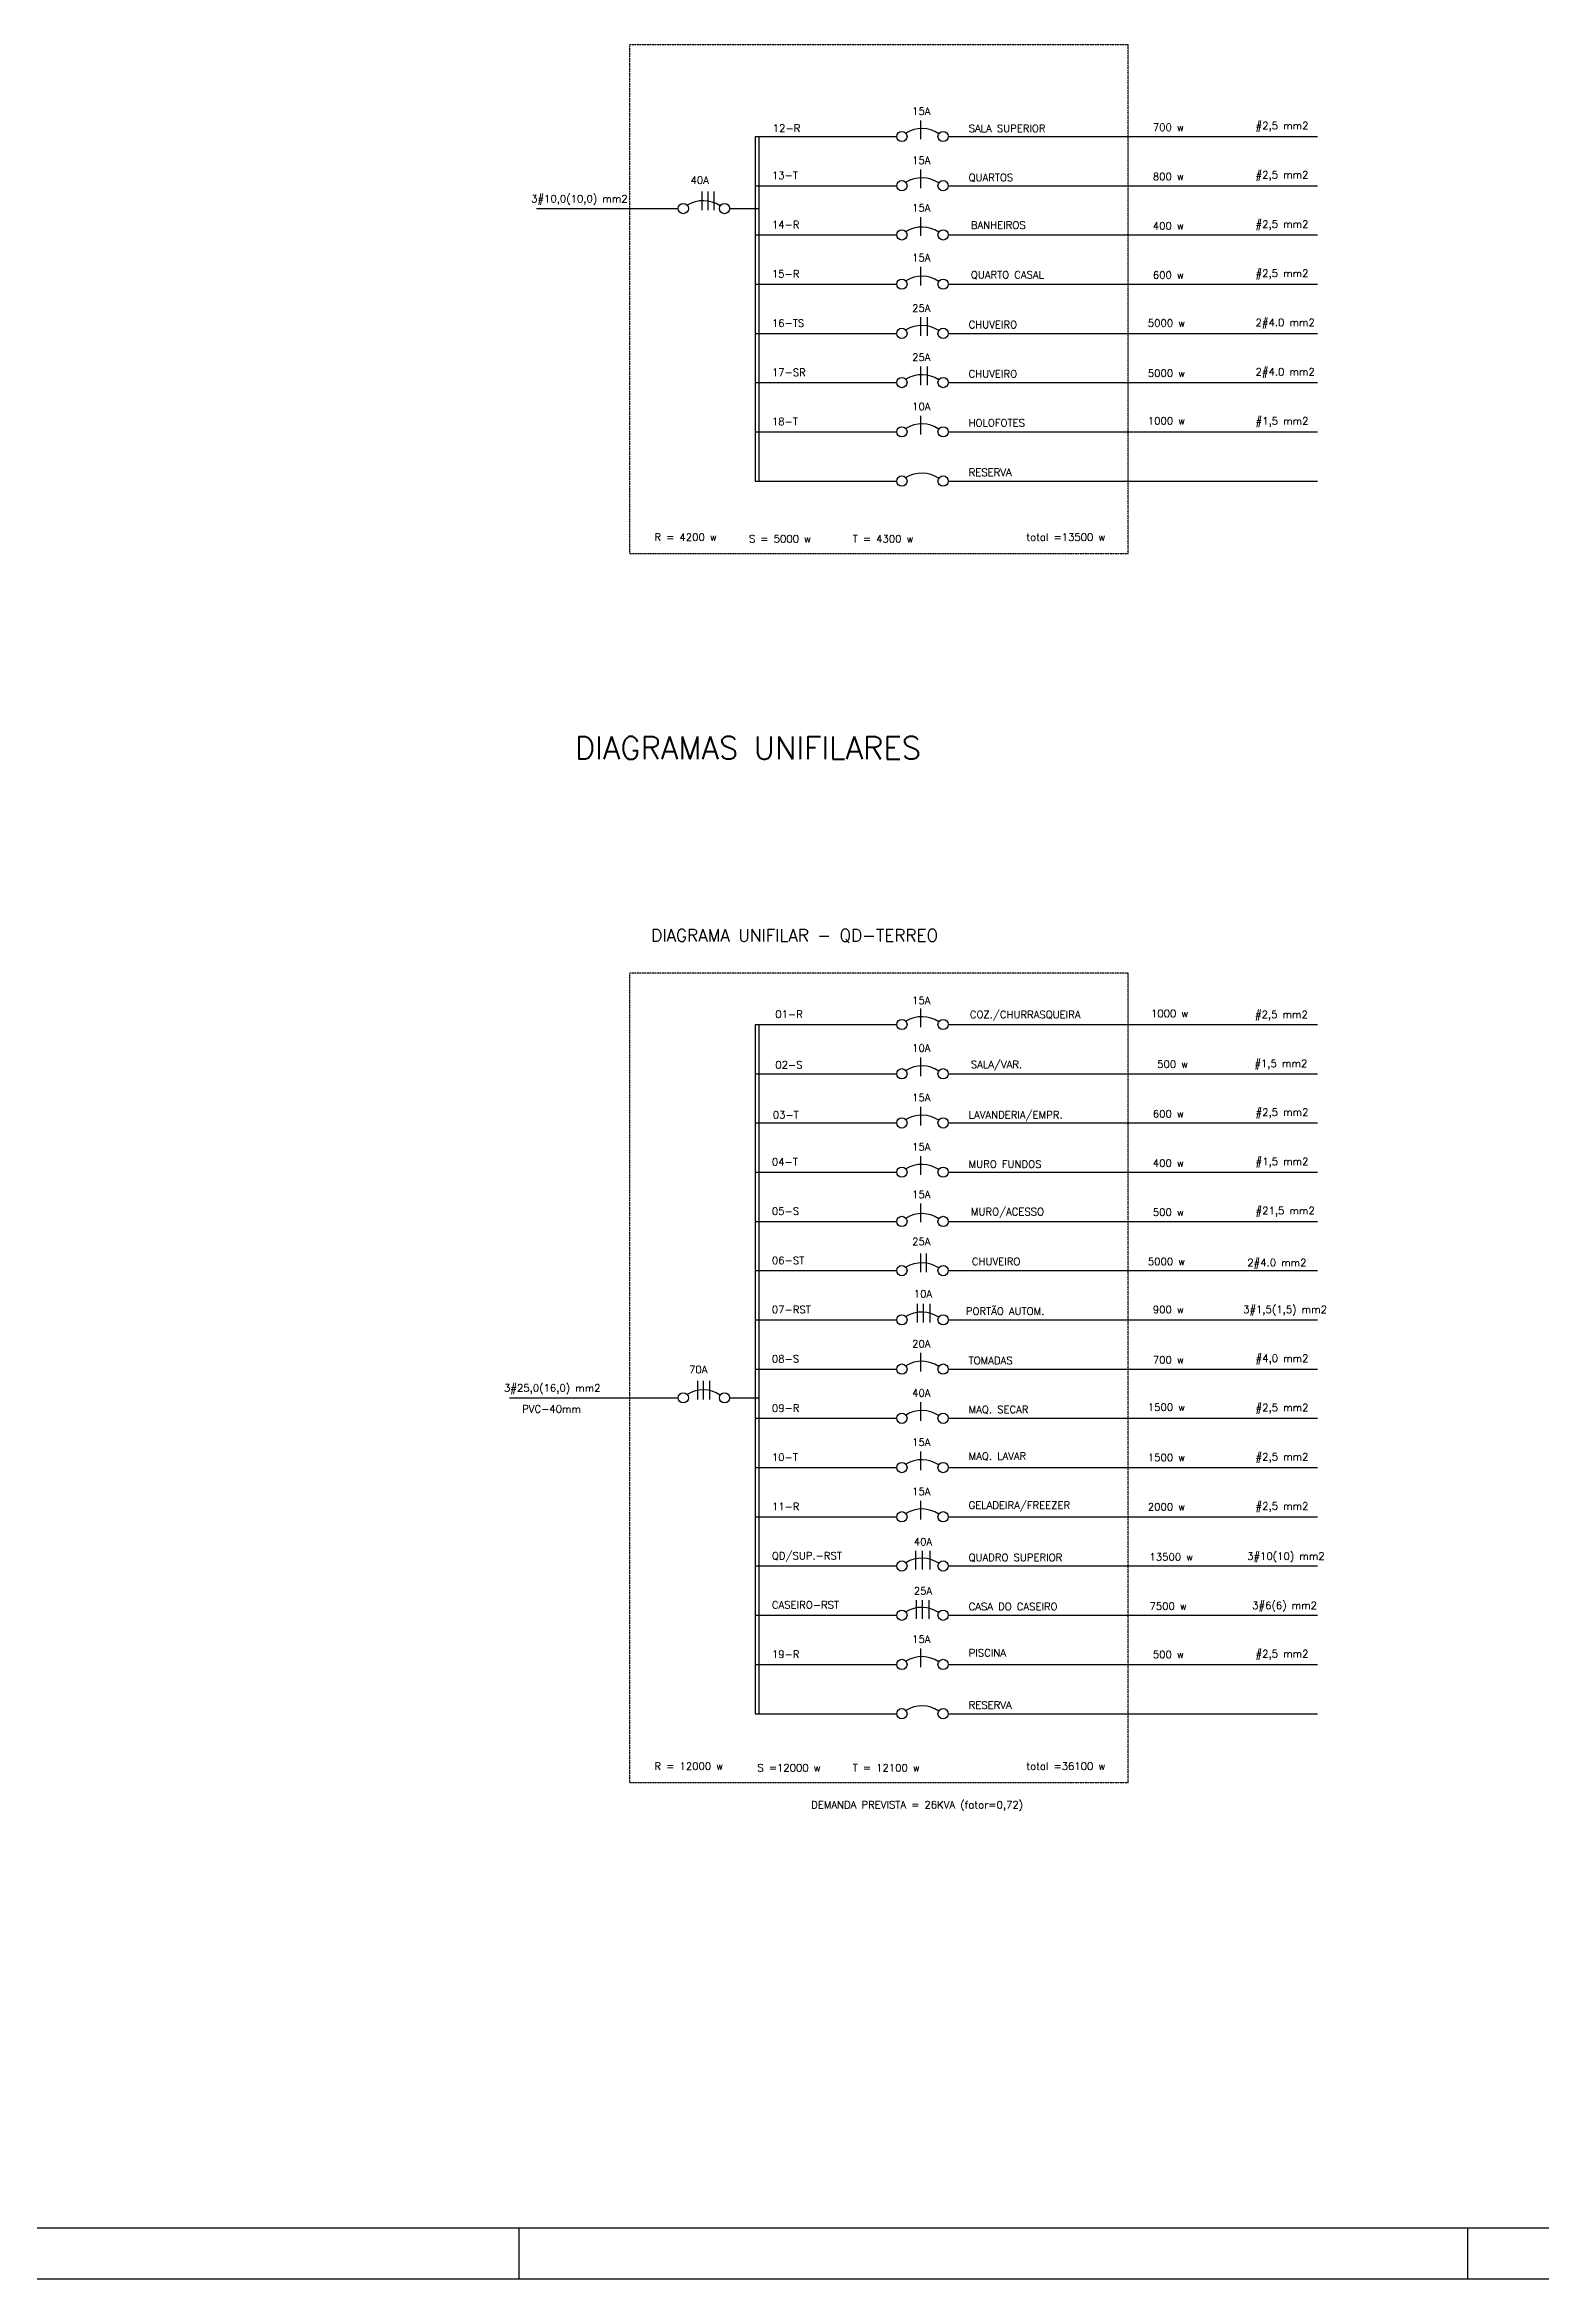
# Model space of a CAD drawing. Extents: x -435 to 5505, y -2177 to 2023.
# Drawn here: x 1343 to 2802, y -2177 to 2 of the extents above; entities that cross this region are included whole.
import ezdxf

# ---------------------------------------------------------------- set-up
doc = ezdxf.new("R2010")
doc.units = 0
doc.header["$MEASUREMENT"] = 0
doc.linetypes.add('HIDDEN', pattern=[0.375, 0.25, -0.125])
doc.layers.get('0').update_dxf_attribs({"linetype": 'CONTINUOUS'})
doc.layers.add('100', color=6, linetype='CONTINUOUS')
doc.layers.add('ELETRI', color=5, linetype='CONTINUOUS')
doc.styles.add('ROMANS', font='romans')
doc.styles.get("Standard").update_dxf_attribs({"font": 'romans.shx', "height": 8})

msp = doc.modelspace()

# ---------------------------------------------------------------- linework, layer by layer
at = {"layer": '100'}
msp.add_line((5455, -2126.5), (-310, -2126.5), dxfattribs=at)
at = {"layer": '100', "color": 2}
for p, q in [((1805, -2126.5), (1805, -2176.5)), ((2730, -2126.5), (2730, -2176.5)), ((5505, -2176.5), (-435, -2176.5))]:
    msp.add_line(p, q, dxfattribs=at)
at = {"layer": 'ELETRI', "linetype": 'HIDDEN'}
for p, q in [((2399.1, 2.4), (1912.8, 2.4)), ((1912.8, 1.3), (1912.8, -493.7)), ((2399.1, -493.7), (2399.1, 2.4)), ((1912.8, -493.7), (2399.1, -493.7)), ((2399.1, -903.1), (1912.8, -903.1)), ((1912.8, -904.2), (1912.8, -1692.1)), ((2399.1, -1692.1), (2399.1, -903.1)), ((1912.8, -1692.1), (2399.1, -1692.1))]:
    msp.add_line(p, q, dxfattribs=at)
at = {"layer": 'ELETRI', "linetype": 'CONTINUOUS'}
for p, q in [((2035.5, -87.1), (2035.5, -135.1)), ((2035.5, -87.1), (2173.5, -87.1)), ((2039.1, -87.1), (2039.1, -135.1)), ((2196.6, -71.4), (2196.6, -89.6)), ((2223.7, -87.1), (2583.8, -87.1)), ((2196.6, -119.4), (2196.6, -137.6)), ((1983.5, -140.8), (1983.5, -159)), ((1989.3, -140.8), (1989.3, -159)), ((1995.2, -140.8), (1995.2, -159)), ((2035.5, -135.1), (2035.5, -183.1)), ((2035.5, -135.1), (2173.5, -135.1)), ((2039.1, -135.1), (2039.1, -183.1)), ((2223.7, -135.1), (2583.8, -135.1)), ((1822.3, -157.4), (1960.4, -157.4)), ((2010.6, -157.4), (2039.1, -157.4)), ((2196.6, -165.7), (2196.6, -183.9)), ((2035.5, -183.1), (2035.5, -231.1)), ((2035.5, -183.1), (2173.5, -183.1)), ((2039.1, -183.1), (2039.1, -231.1)), ((2223.7, -183.1), (2583.8, -183.1)), ((2196.6, -214.3), (2196.6, -232.5)), ((2035.5, -231.1), (2035.5, -279.1)), ((2035.5, -231.1), (2173.5, -231.1)), ((2039.1, -231.1), (2039.1, -279.1)), ((2223.7, -231.1), (2583.8, -231.1)), ((2035.5, -279.1), (2035.5, -327.1)), ((2035.5, -279.1), (2173.5, -279.1)), ((2039.1, -279.1), (2039.1, -327.1)), ((2196.6, -263.4), (2196.6, -281.6)), ((2203.1, -263.4), (2203.1, -281.6)), ((2223.7, -279.1), (2583.8, -279.1)), ((2196.6, -311.4), (2196.6, -329.6)), ((2203.1, -311.4), (2203.1, -329.6)), ((2035.5, -327.1), (2035.5, -375.1)), ((2035.5, -327.1), (2173.5, -327.1)), ((2039.1, -327.1), (2039.1, -375.1)), ((2223.7, -327.1), (2583.8, -327.1)), ((2196.6, -359.4), (2196.6, -377.6)), ((2035.5, -375.1), (2035.5, -423.1)), ((2035.5, -375.1), (2173.5, -375.1)), ((2039.1, -375.1), (2039.1, -423.1)), ((2223.7, -375.1), (2583.8, -375.1)), ((2035.5, -423.1), (2173.5, -423.1)), ((2223.7, -423.1), (2583.8, -423.1)), ((2035.5, -953), (2035.5, -1001)), ((2035.5, -953), (2173.5, -953)), ((2039.1, -953), (2039.1, -1001)), ((2196.6, -937.3), (2196.6, -955.5)), ((2223.7, -953), (2583.8, -953)), ((2035.5, -1001), (2035.5, -1049)), ((2035.5, -1001), (2173.5, -1001)), ((2039.1, -1001), (2039.1, -1049)), ((2196.6, -985.3), (2196.6, -1003.5)), ((2223.7, -1001), (2583.8, -1001)), ((2196.6, -1033.3), (2196.6, -1051.5)), ((2035.5, -1049), (2035.5, -1097)), ((2035.5, -1049), (2173.5, -1049)), ((2039.1, -1049), (2039.1, -1097)), ((2223.7, -1049), (2583.8, -1049)), ((2196.6, -1081.3), (2196.6, -1099.5)), ((2035.5, -1097), (2035.5, -1145)), ((2035.5, -1097), (2173.5, -1097)), ((2039.1, -1097), (2039.1, -1145)), ((2223.7, -1097), (2583.8, -1097)), ((2196.6, -1127.7), (2196.6, -1145.9)), ((2035.5, -1145), (2035.5, -1193)), ((2035.5, -1145), (2173.5, -1145)), ((2039.1, -1145), (2039.1, -1193)), ((2223.7, -1145), (2583.8, -1145)), ((2196.6, -1176.2), (2196.6, -1194.4)), ((2202.1, -1176.2), (2202.1, -1194.4)), ((2035.5, -1193), (2035.5, -1241)), ((2035.5, -1193), (2173.5, -1193)), ((2039.1, -1193), (2039.1, -1241)), ((2223.7, -1193), (2583.8, -1193)), ((2035.5, -1241), (2035.5, -1289)), ((2035.5, -1241), (2173.5, -1241)), ((2039.1, -1241), (2039.1, -1289)), ((2193.4, -1225.3), (2193.4, -1243.5)), ((2199.1, -1225.3), (2199.1, -1243.5)), ((2205.6, -1225.3), (2205.6, -1243.5)), ((2223.7, -1241), (2583.8, -1241)), ((2196.6, -1273.3), (2196.6, -1291.5)), ((1979.1, -1300.4), (1979.1, -1318.6)), ((1984.9, -1300.4), (1984.9, -1318.6)), ((1990.8, -1300.4), (1990.8, -1318.6)), ((2035.5, -1289), (2035.5, -1337)), ((2035.5, -1289), (2173.5, -1289)), ((2039.1, -1289), (2039.1, -1337)), ((2223.7, -1289), (2583.8, -1289)), ((1796, -1317), (1960.4, -1317)), ((2010.6, -1317), (2039.1, -1317)), ((2196.6, -1321.3), (2196.6, -1339.5)), ((2035.5, -1337), (2035.5, -1385)), ((2035.5, -1337), (2173.5, -1337)), ((2039.1, -1337), (2039.1, -1385)), ((2223.7, -1337), (2583.8, -1337)), ((2196.6, -1369.3), (2196.6, -1387.5)), ((2035.5, -1385), (2035.5, -1433)), ((2035.5, -1385), (2173.5, -1385)), ((2039.1, -1385), (2039.1, -1433)), ((2223.7, -1385), (2583.8, -1385)), ((2035.5, -1433), (2035.5, -1481)), ((2035.5, -1433), (2173.5, -1433)), ((2039.1, -1433), (2039.1, -1481)), ((2196.6, -1417.3), (2196.6, -1435.5)), ((2223.7, -1433), (2583.8, -1433)), ((2035.5, -1481), (2173.5, -1481)), ((2035.5, -1481), (2035.5, -1529)), ((2039.1, -1481), (2039.1, -1529)), ((2191.8, -1466.3), (2191.8, -1484.5)), ((2198.2, -1466.3), (2198.2, -1484.5)), ((2205.7, -1466.3), (2205.7, -1484.5)), ((2223.7, -1481), (2583.8, -1481)), ((2192.5, -1514.3), (2192.5, -1532.5)), ((2198.2, -1514.3), (2198.2, -1532.5)), ((2204.9, -1514.3), (2204.9, -1532.5)), ((2035.5, -1529), (2035.5, -1577)), ((2035.5, -1529), (2173.5, -1529)), ((2039.1, -1529), (2039.1, -1577)), ((2223.7, -1529), (2583.8, -1529)), ((2196.6, -1561.3), (2196.6, -1579.5)), ((2035.5, -1577), (2035.5, -1625)), ((2035.5, -1577), (2173.5, -1577)), ((2039.1, -1577), (2039.1, -1625)), ((2223.7, -1577), (2583.8, -1577)), ((2035.5, -1625), (2173.5, -1625)), ((2223.7, -1625), (2583.8, -1625))]:
    msp.add_line(p, q, dxfattribs=at)
for centre in [(2178.5, -87.1), (2218.7, -87.1), (2178.5, -135.1), (2218.7, -135.1), (1965.4, -157.4), (2005.6, -157.4), (2178.5, -183.1), (2218.7, -183.1), (2178.5, -231.1), (2218.7, -231.1), (2178.5, -279.1), (2218.7, -279.1), (2178.5, -327.1), (2218.7, -327.1), (2178.5, -375.1), (2218.7, -375.1), (2178.5, -423.1), (2218.7, -423.1), (2178.5, -953), (2218.7, -953), (2178.5, -1001), (2218.7, -1001), (2178.5, -1049), (2218.7, -1049), (2178.5, -1097), (2218.7, -1097), (2178.5, -1145), (2218.7, -1145), (2178.5, -1193), (2218.7, -1193), (2178.5, -1241), (2218.7, -1241), (2178.5, -1289), (2218.7, -1289), (1965.4, -1317), (2005.6, -1317), (2178.5, -1337), (2218.7, -1337), (2178.5, -1385), (2218.7, -1385), (2178.5, -1433), (2218.7, -1433), (2178.5, -1481), (2218.7, -1481), (2178.5, -1529), (2218.7, -1529), (2178.5, -1577), (2218.7, -1577), (2178.5, -1625), (2218.7, -1625)]:
    msp.add_circle(centre, 5, dxfattribs=at)
for centre in [(2197.9, -109.5), (2197.9, -157.5), (1984.7, -179.8), (2197.9, -205.5), (2197.9, -253.5), (2197.9, -301.5), (2197.9, -349.5), (2197.9, -397.5), (2197.9, -445.5), (2197.9, -975.5), (2197.9, -1023.5), (2197.9, -1071.5), (2197.9, -1119.5), (2197.9, -1167.5), (2197.9, -1215.5), (2197.9, -1263.5), (2197.9, -1311.5), (1984.7, -1339.4), (2197.9, -1359.5), (2197.9, -1407.5), (2197.9, -1455.5), (2197.9, -1503.5), (2197.9, -1551.5), (2197.9, -1599.5), (2197.9, -1647.5)]:
    msp.add_arc(centre, 30.1, 56.5031, 121.2449, dxfattribs=at)

# ---------------------------------------------------------------- texts
at = {"linetype": 'HIDDEN'}
for s, p in [('15A', (2188.5, -66)), ('12-R', (2052.6, -82.7)), ('SALA SUPERIOR', (2243.6, -82.8)), (' 700 w', (2418.3, -81.8)), ('  #2,5 mm2', (2513.5, -80.1)), ('15A', (2188.5, -114)), ('40A', (1972.5, -133.4)), ('13-T ', (2051.8, -128.7)), ('QUARTOS', (2243.6, -130.8)), (' 800 w', (2418.3, -129.8)), ('  #2,5 mm2', (2513.5, -128.1)), ('3#10,0(10,0) mm2', (1817, -151.4)), ('14-R', (2051.8, -176.7)), ('15A', (2188.5, -160.3)), ('BANHEIROS', (2245.8, -177.1)), (' 400 w', (2418.3, -177.8)), ('  #2,5 mm2', (2513.5, -176.1)), ('15-R', (2051.8, -224.7)), ('15A', (2188.5, -208.9)), ('  #2,5 mm2', (2513.5, -224.1)), ('QUARTO CASAL', (2245.8, -225.6)), (' 600 w', (2418.3, -225.8)), ('25A', (2188.5, -258)), ('16-TS', (2051.8, -272.7)), ('CHUVEIRO', (2243.6, -274.2)), ('5000 w', (2418.3, -272.6)), ('  2#4.0 mm2', (2513.5, -272.1)), ('25A', (2188.5, -306)), ('17-SR', (2051.8, -320.7)), ('CHUVEIRO', (2243.6, -322.2)), ('5000 w', (2418.3, -321.6)), ('  2#4.0 mm2', (2513.5, -320.1)), ('10A', (2188.5, -354)), ('18-T', (2051.8, -368.7)), ('HOLOFOTES', (2243.6, -370)), ('1000 w', (2418.3, -367.9)), ('  #1,5 mm2', (2513.5, -368.1)), ('RESERVA', (2243.6, -418.2)), ('R = 4200 w', (1937.3, -481.4)), ('S = 5000 w', (2029.4, -483)), ('T = 4300 w', (2130.6, -483)), ('total =13500 w', (2299.8, -481.4)), ('15A', (2188.5, -933.2)), ('01-R', (2055.1, -946.6)), ('COZ./CHURRASQUEIRA', (2244.7, -946.9)), ('1000 w', (2421.4, -945.8)), (' #2,5 mm2', (2517.9, -946.8)), ('10A', (2188.5, -979.5)), ('02-S', (2055.1, -996)), ('SALA/VAR.', (2245.8, -995.6)), (' 500 w', (2422.4, -995.3)), (' #1,5 mm2', (2517.3, -994.6)), ('15A', (2188.5, -1027.9)), ('03-T', (2052.6, -1044.7)), ('LAVANDERIA/EMPR.', (2243.6, -1044.7)), (' 600 w', (2418.3, -1043.7)), ('  #2,5 mm2', (2513.5, -1042.1)), ('04-T', (2051.8, -1090.6)), ('15A', (2188.5, -1075.9)), ('MURO FUNDOS', (2243.6, -1092.7)), (' 400 w', (2418.3, -1091.7)), ('  #1,5 mm2', (2513.5, -1090.1)), ('05-S', (2051.8, -1138.6)), ('15A', (2188.5, -1122.3)), ('MURO/ACESSO', (2245.8, -1139.1)), (' 500 w', (2418.3, -1139.7)), ('  #21,5 mm2', (2513.5, -1138.1)), ('25A', (2188.5, -1168.2)), ('06-ST', (2051.8, -1186.6)), ('CHUVEIRO', (2246.8, -1187.7)), ('5000 w', (2418.3, -1187.7)), ('  2#4.0 mm2', (2505.4, -1188.8)), ('10A', (2190.1, -1219.3)), ('07-RST', (2051.8, -1234.6)), ('PORTÃO AUTOM.', (2240.9, -1236.1)), (' 900 w', (2418.3, -1234.6)), ('  3#1,5(1,5) mm2', (2501.3, -1234.5)), ('20A', (2188.5, -1267.9)), ('08-S', (2051.8, -1282.6)), ('TOMADAS', (2243.6, -1284.2)), (' 700 w', (2418.3, -1283.6)), ('  #4,0 mm2', (2513.5, -1282.1)), ('3#25,0(16,0) mm2', (1790.6, -1311)), ('70A', (1971, -1293.1)), ('PVC-40mm', (1808.2, -1331.5)), ('09-R', (2051.8, -1330.6)), ('40A', (2188.5, -1315.9)), ('MAQ. SECAR', (2243.6, -1332)), ('1500 w', (2418.3, -1329.8)), ('  #2,5 mm2', (2513.5, -1330.1)), ('10-T', (2051.8, -1378.6)), ('15A', (2188.5, -1363.9)), ('MAQ. LAVAR', (2243.6, -1377.4)), ('1500 w', (2418.3, -1378.8)), ('  #2,5 mm2', (2513.5, -1378.1)), ('15A', (2188.5, -1411.9)), ('11-R', (2051.8, -1426.6)), ('GELADEIRA/FREEZER', (2243.6, -1425.4)), ('2000 w', (2418.3, -1426.8)), ('  #2,5 mm2', (2513.5, -1426.1)), ('40A', (2190.1, -1460.9)), ('QD/SUP.-RST', (2051.8, -1474.6)), ('QUADRO SUPERIOR', (2243.6, -1476.2)), ('13500 w', (2419.9, -1475.8)), ('3#10(10) mm2', (2515.1, -1475)), ('25A', (2190.1, -1508.9)), ('CASEIRO-RST', (2051.8, -1522.6)), ('CASA DO CASEIRO', (2243.6, -1524.2)), ('7500 w', (2419.9, -1523.8)), (' 3#6(6) mm2', (2515.1, -1523)), ('19-R', (2051.8, -1570.6)), ('15A', (2188.5, -1555.9)), ('PISCINA', (2243.6, -1569.4)), (' 500 w', (2418.3, -1570.8)), ('  #2,5 mm2', (2513.5, -1570.1)), ('RESERVA', (2243.6, -1620.2)), ('R = 12000 w', (1937.3, -1679.8)), ('S =12000 w', (2037.6, -1681.3)), ('T = 12100 w', (2130.6, -1681.3)), ('total =36100 w', (2299.8, -1679.8)), ('DEMANDA PREVISTA = 26KVA (fator=0,72)', (2090, -1717.4))]:
    msp.add_text(s, height=7.2, dxfattribs=at).set_placement(p)
at = {"color": 4, "style": 'ROMANS'}
msp.add_text('DIAGRAMAS UNIFILARES', height=22, dxfattribs=at).set_placement((1859.6, -694.3))
at = {"layer": 'ELETRI', "linetype": 'HIDDEN'}
msp.add_text('DIAGRAMA UNIFILAR - QD-TERREO', height=12, dxfattribs=at).set_placement((1934.1, -872.1))

doc.saveas('drawing.dxf')
